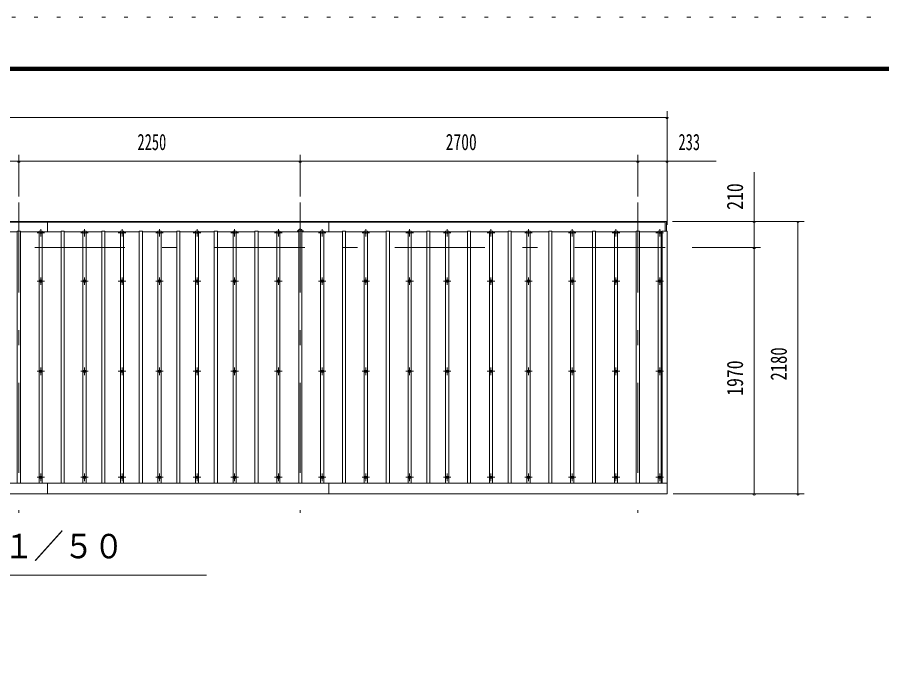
# Model space of a CAD drawing. Units: millimetres, scale not verified. Extents: x -26434 to 26434, y -10500 to 10500.
# Drawn here: x 3799 to 10711, y 5250 to 10500 of the extents above; entities that cross this region are included whole.
import ezdxf
from ezdxf.enums import TextEntityAlignment as Align

# ---------------------------------------------------------------- set-up
doc = ezdxf.new("R2010")
doc.units = ezdxf.units.MM
doc.header["$LTSCALE"] = 60
doc.linetypes.add('USER3', pattern=[24, 12, -5, 2, -5])
doc.linetypes.add('USER4', pattern=[3, 0.5, -2.5])
for name, color, linetype, lineweight in [('0-2_1-05BOLD', 7, 'Continuous', 18), ('0-3_1-25CENTER', 3, 'USER3', 18), ('0-4_1-45THIN', 4, 'Continuous', 18), ('0-5_1-55DIM', 3, 'Continuous', 18), ('0-C_F-F1PAPER', 5, 'Continuous', 18), ('0-D_F-E_J_ADD', 5, 'USER4', 18)]:
    doc.layers.add(name, color=color, linetype=linetype, lineweight=lineweight)
doc.styles.add('ＭＳ ゴシック', font='')
doc.styles.get('ＭＳ ゴシック').set_extended_font_data('MS Gothic')

msp = doc.modelspace()

# ---------------------------------------------------------------- linework, layer by layer
at = {"layer": '0-2_1-05BOLD'}
for p, q in [((-1666.51, 8867.67), (8989.49, 8867.67)), ((-1656.51, 8862.67), (8979.49, 8862.67)), ((4041.49, 8867.67), (4041.49, 8784.63)), ((6291.49, 8867.67), (6291.49, 8784.63)), ((8979.49, 8790.67), (8979.49, 8867.67)), ((8989.49, 8790.67), (8989.49, 8867.67)), ((8954.49, 8790.67), (8994.49, 8790.67)), ((8954.49, 6773.43), (8954.49, 8790.67)), ((8994.49, 6687.67), (8994.49, 8790.67)), ((-1671.51, 6773.43), (8994.49, 6773.43)), ((4041.49, 6773.43), (4041.49, 6687.67)), ((6291.49, 6773.43), (6291.49, 6687.67)), ((-1671.51, 6687.67), (8994.49, 6687.67))]:
    msp.add_line(p, q, dxfattribs=at)
for centre in [(3986.49, 8390.17), (4336.49, 8390.17), (4636.49, 8390.17), (4936.49, 8390.17), (5236.49, 8390.17), (5536.49, 8390.17), (5886.49, 8390.17), (6236.49, 8390.17), (6586.49, 8390.17), (6936.49, 8390.17), (7236.49, 8390.17), (7586.49, 8390.17), (7886.49, 8390.17), (8236.49, 8390.17), (8586.49, 8390.17), (8936.5, 8390.17), (3986.49, 7668.51), (4336.49, 7668.51), (4636.49, 7668.51), (4936.49, 7668.51), (5236.49, 7668.51), (5536.49, 7668.51), (5886.49, 7668.51), (6236.49, 7668.51), (6586.49, 7668.51), (6936.49, 7668.51), (7236.49, 7668.51), (7586.49, 7668.51), (7886.49, 7668.51), (8236.49, 7668.51), (8586.49, 7668.51), (8936.5, 7668.51), (3986.49, 6820.85), (4336.49, 6820.85), (4636.49, 6820.85), (4936.49, 6820.85), (5236.49, 6820.85), (5536.49, 6820.85), (5886.49, 6820.85), (6236.49, 6820.85), (6586.49, 6820.85), (6936.49, 6820.85), (7236.49, 6820.85), (7586.49, 6820.85), (7886.49, 6820.85), (8236.49, 6820.85), (8586.49, 6820.85), (8936.5, 6820.85)]:
    msp.add_circle(centre, 10, dxfattribs=at)
for centre, radius, start, end in [((3986.49, 8765.7), 14.5, 46.39838, 133.60162), ((4336.49, 8765.7), 14.5, 46.39838, 133.60162), ((4636.49, 8765.7), 14.5, 46.39838, 133.60162), ((4936.49, 8765.7), 14.5, 46.39838, 133.60162), ((5236.49, 8765.7), 14.5, 46.39838, 133.60162), ((5536.49, 8765.7), 14.5, 46.39838, 133.60162), ((5886.49, 8765.7), 14.5, 46.39838, 133.60162), ((6061.49, 8792.15), 15, 326.44154, 213.55197), ((6236.49, 8765.7), 14.5, 46.39838, 133.60162), ((6586.49, 8765.7), 14.5, 46.39838, 133.60162), ((6936.49, 8765.7), 14.5, 46.39838, 133.60162), ((7236.49, 8765.7), 14.5, 46.39838, 133.60162), ((7586.49, 8765.7), 14.5, 46.39838, 133.60162), ((7886.49, 8765.7), 14.5, 46.39838, 133.60162), ((8236.49, 8765.7), 14.5, 46.39838, 133.60162), ((8586.49, 8765.7), 14.5, 46.39838, 133.60162), ((8936.5, 8765.7), 14.5, 46.39838, 133.60162), ((3986.49, 8786.71), 14.5, 226.3961, 313.6039), ((4336.49, 8786.71), 14.5, 226.3961, 313.6039), ((4636.49, 8786.71), 14.5, 226.3961, 313.6039), ((4936.49, 8786.71), 14.5, 226.3961, 313.6039), ((5236.49, 8786.71), 14.5, 226.3961, 313.6039), ((5536.49, 8786.71), 14.5, 226.3961, 313.6039), ((5886.49, 8786.71), 14.5, 226.3961, 313.6039), ((6236.49, 8786.71), 14.5, 226.3961, 313.6039), ((6586.49, 8786.71), 14.5, 226.3961, 313.6039), ((6936.49, 8786.71), 14.5, 226.3961, 313.6039), ((7236.49, 8786.71), 14.5, 226.3961, 313.6039), ((7586.49, 8786.71), 14.5, 226.3961, 313.6039), ((7886.49, 8786.71), 14.5, 226.3961, 313.6039), ((8236.49, 8786.71), 14.5, 226.3961, 313.6039), ((8586.49, 8786.71), 14.5, 226.3961, 313.6039), ((8936.5, 8786.71), 14.5, 226.3961, 313.6039)]:
    msp.add_arc(centre, radius, start, end, dxfattribs=at)
at = {"layer": '0-3_1-25CENTER'}
for p, q in [((3811.49, 9017.67), (3811.49, 6537.67)), ((6061.49, 9017.67), (6061.49, 6537.67)), ((8761.49, 9017.67), (8761.49, 6537.67)), ((3986.49, 8806.2), (3986.49, 8746.2)), ((4336.49, 8806.2), (4336.49, 8746.2)), ((4636.49, 8806.2), (4636.49, 8746.2)), ((4936.49, 8806.2), (4936.49, 8746.2)), ((5236.49, 8806.2), (5236.49, 8746.2)), ((5536.49, 8806.2), (5536.49, 8746.2)), ((5886.49, 8806.2), (5886.49, 8746.2)), ((6036.49, 8792.15), (6086.49, 8792.15)), ((6236.49, 8806.2), (6236.49, 8746.2)), ((6586.49, 8806.2), (6586.49, 8746.2)), ((6936.49, 8806.2), (6936.49, 8746.2)), ((7236.49, 8806.2), (7236.49, 8746.2)), ((7586.49, 8806.2), (7586.49, 8746.2)), ((7886.49, 8806.2), (7886.49, 8746.2)), ((8236.49, 8806.2), (8236.49, 8746.2)), ((8586.49, 8806.2), (8586.49, 8746.2)), ((8936.5, 8806.2), (8936.5, 8746.2)), ((3956.49, 8776.2), (4016.49, 8776.2)), ((4306.49, 8776.2), (4366.49, 8776.2)), ((4606.49, 8776.2), (4666.49, 8776.2)), ((4906.49, 8776.2), (4966.49, 8776.2)), ((5206.49, 8776.2), (5266.49, 8776.2)), ((5506.49, 8776.2), (5566.49, 8776.2)), ((5856.49, 8776.2), (5916.49, 8776.2)), ((6206.49, 8776.2), (6266.49, 8776.2)), ((6556.49, 8776.2), (6616.49, 8776.2)), ((6906.49, 8776.2), (6966.49, 8776.2)), ((7206.49, 8776.2), (7266.49, 8776.2)), ((7556.49, 8776.2), (7616.49, 8776.2)), ((7856.49, 8776.2), (7916.49, 8776.2)), ((8206.49, 8776.2), (8266.49, 8776.2)), ((8556.49, 8776.2), (8616.49, 8776.2)), ((8906.49, 8776.2), (8966.5, 8776.2)), ((-1821.51, 8657.67), (9144.49, 8657.67)), ((3956.49, 8390.17), (4016.49, 8390.17)), ((3986.49, 8420.17), (3986.49, 8360.17)), ((4306.49, 8390.17), (4366.49, 8390.17)), ((4336.49, 8420.17), (4336.49, 8360.17)), ((4606.49, 8390.17), (4666.49, 8390.17)), ((4636.49, 8420.17), (4636.49, 8360.17)), ((4906.49, 8390.17), (4966.49, 8390.17)), ((4936.49, 8420.17), (4936.49, 8360.17)), ((5206.49, 8390.17), (5266.49, 8390.17)), ((5236.49, 8420.17), (5236.49, 8360.17)), ((5506.49, 8390.17), (5566.49, 8390.17)), ((5536.49, 8420.17), (5536.49, 8360.17)), ((5856.49, 8390.17), (5916.49, 8390.17)), ((5886.49, 8420.17), (5886.49, 8360.17)), ((6206.49, 8390.17), (6266.49, 8390.17)), ((6236.49, 8420.17), (6236.49, 8360.17)), ((6556.49, 8390.17), (6616.49, 8390.17)), ((6586.49, 8420.17), (6586.49, 8360.17)), ((6906.49, 8390.17), (6966.49, 8390.17)), ((6936.49, 8420.17), (6936.49, 8360.17)), ((7206.49, 8390.17), (7266.49, 8390.17)), ((7236.49, 8420.17), (7236.49, 8360.17)), ((7556.49, 8390.17), (7616.49, 8390.17)), ((7586.49, 8420.17), (7586.49, 8360.17)), ((7856.49, 8390.17), (7916.49, 8390.17)), ((7886.49, 8420.17), (7886.49, 8360.17)), ((8206.49, 8390.17), (8266.49, 8390.17)), ((8236.49, 8420.17), (8236.49, 8360.17)), ((8556.5, 8390.17), (8616.49, 8390.17)), ((8586.49, 8420.17), (8586.49, 8360.17)), ((8906.49, 8390.17), (8966.5, 8390.17)), ((8936.5, 8420.17), (8936.5, 8360.17)), ((3986.49, 7698.51), (3986.49, 7638.51)), ((4336.49, 7698.51), (4336.49, 7638.51)), ((4636.49, 7698.51), (4636.49, 7638.51)), ((4936.49, 7698.51), (4936.49, 7638.51)), ((5236.49, 7698.51), (5236.49, 7638.51)), ((5536.49, 7698.51), (5536.49, 7638.51)), ((5886.49, 7698.51), (5886.49, 7638.51)), ((6236.49, 7698.51), (6236.49, 7638.51)), ((6586.49, 7698.51), (6586.49, 7638.51)), ((6936.49, 7698.51), (6936.49, 7638.51)), ((7236.49, 7698.51), (7236.49, 7638.51)), ((7586.49, 7698.51), (7586.49, 7638.51)), ((7886.49, 7698.51), (7886.49, 7638.51)), ((8236.49, 7698.51), (8236.49, 7638.51)), ((8586.49, 7698.51), (8586.49, 7638.51)), ((8936.5, 7698.51), (8936.5, 7638.51)), ((3956.49, 7668.51), (4016.49, 7668.51)), ((4306.49, 7668.51), (4366.49, 7668.51)), ((4606.49, 7668.51), (4666.49, 7668.51)), ((4906.49, 7668.51), (4966.49, 7668.51)), ((5206.49, 7668.51), (5266.49, 7668.51)), ((5506.49, 7668.51), (5566.49, 7668.51)), ((5856.49, 7668.51), (5916.49, 7668.51)), ((6206.49, 7668.51), (6266.49, 7668.51)), ((6556.49, 7668.51), (6616.49, 7668.51)), ((6906.49, 7668.51), (6966.49, 7668.51)), ((7206.49, 7668.51), (7266.49, 7668.51)), ((7556.49, 7668.51), (7616.49, 7668.51)), ((7856.49, 7668.51), (7916.49, 7668.51)), ((8206.49, 7668.51), (8266.49, 7668.51)), ((8556.5, 7668.51), (8616.49, 7668.51)), ((8906.49, 7668.51), (8966.5, 7668.51)), ((3986.49, 6850.85), (3986.49, 6790.85)), ((4336.49, 6850.85), (4336.49, 6790.85)), ((4636.49, 6850.85), (4636.49, 6790.85)), ((4936.49, 6850.85), (4936.49, 6790.85)), ((5236.49, 6850.85), (5236.49, 6790.85)), ((5536.49, 6850.85), (5536.49, 6790.85)), ((5886.49, 6850.85), (5886.49, 6790.85)), ((6236.49, 6850.85), (6236.49, 6790.85)), ((6586.49, 6850.85), (6586.49, 6790.85)), ((6936.49, 6850.85), (6936.49, 6790.85)), ((7236.49, 6850.85), (7236.49, 6790.85)), ((7586.49, 6850.85), (7586.49, 6790.85)), ((7886.49, 6850.85), (7886.49, 6790.85)), ((8236.49, 6850.85), (8236.49, 6790.85)), ((8586.49, 6850.85), (8586.49, 6790.85)), ((8936.5, 6850.85), (8936.5, 6790.85)), ((3956.49, 6820.85), (4016.49, 6820.85)), ((4306.49, 6820.85), (4366.49, 6820.85)), ((4606.49, 6820.85), (4666.49, 6820.85)), ((4906.49, 6820.85), (4966.49, 6820.85)), ((5206.49, 6820.85), (5266.49, 6820.85)), ((5506.49, 6820.85), (5566.49, 6820.85)), ((5856.49, 6820.85), (5916.49, 6820.85)), ((6206.49, 6820.85), (6266.49, 6820.85)), ((6556.49, 6820.85), (6616.49, 6820.85)), ((6906.49, 6820.85), (6966.49, 6820.85)), ((7206.49, 6820.85), (7266.49, 6820.85)), ((7556.49, 6820.85), (7616.49, 6820.85)), ((7856.49, 6820.85), (7916.49, 6820.85)), ((8206.49, 6820.85), (8266.49, 6820.85)), ((8556.49, 6820.85), (8616.49, 6820.85)), ((8906.49, 6820.85), (8966.5, 6820.85))]:
    msp.add_line(p, q, dxfattribs=at)
at = {"layer": '0-4_1-45THIN'}
for p, q in [((3798.99, 8784.63), (3648.99, 8784.63)), ((3798.99, 8790.67), (3823.99, 8790.67)), ((3798.99, 8790.67), (3798.99, 6773.43)), ((3823.99, 8790.67), (3823.99, 6773.43)), ((3823.99, 8784.63), (3973.99, 8784.63)), ((3973.99, 8790.67), (3998.99, 8790.67)), ((3973.99, 8790.67), (3973.99, 6773.43)), ((3998.99, 8790.67), (3998.99, 6773.43)), ((4148.99, 8784.63), (3998.99, 8784.63)), ((4148.99, 8790.67), (4173.99, 8790.67)), ((4148.99, 8790.67), (4148.99, 6773.43)), ((4173.99, 8790.67), (4173.99, 6773.43)), ((4173.99, 8784.63), (4323.99, 8784.63)), ((4323.99, 8790.67), (4348.99, 8790.67)), ((4323.99, 8790.67), (4323.99, 6773.43)), ((4348.99, 8790.67), (4348.99, 6773.43)), ((4473.99, 8784.63), (4348.99, 8784.63)), ((4473.99, 8790.67), (4498.99, 8790.67)), ((4473.99, 8790.67), (4473.99, 6773.43)), ((4498.99, 8790.67), (4498.99, 6773.43)), ((4498.99, 8784.63), (4623.99, 8784.63)), ((4623.99, 8790.67), (4648.99, 8790.67)), ((4623.99, 8790.67), (4623.99, 6773.43)), ((4648.99, 8790.67), (4648.99, 6773.43)), ((4773.99, 8784.63), (4648.99, 8784.63)), ((4773.99, 8790.67), (4798.99, 8790.67)), ((4773.99, 8790.67), (4773.99, 6773.43)), ((4798.99, 8790.67), (4798.99, 6773.43)), ((4798.99, 8784.63), (4923.99, 8784.63)), ((4923.99, 8790.67), (4948.99, 8790.67)), ((4923.99, 8790.67), (4923.99, 6773.43)), ((4948.99, 8790.67), (4948.99, 6773.43)), ((5073.99, 8784.63), (4948.99, 8784.63)), ((5073.99, 8790.67), (5098.99, 8790.67)), ((5073.99, 8790.67), (5073.99, 6773.43)), ((5098.99, 8790.67), (5098.99, 6773.43)), ((5098.99, 8784.63), (5223.99, 8784.63)), ((5223.99, 8790.67), (5248.99, 8790.67)), ((5223.99, 8790.67), (5223.99, 6773.43)), ((5248.99, 8790.67), (5248.99, 6773.43)), ((5373.99, 8784.63), (5248.99, 8784.63)), ((5373.99, 8790.67), (5398.99, 8790.67)), ((5373.99, 8790.67), (5373.99, 6773.43)), ((5398.99, 8790.67), (5398.99, 6773.43)), ((5398.99, 8784.63), (5523.99, 8784.63)), ((5523.99, 8790.67), (5548.99, 8790.67)), ((5523.99, 8790.67), (5523.99, 6773.43)), ((5548.99, 8790.67), (5548.99, 6773.43)), ((5698.99, 8784.63), (5548.99, 8784.63)), ((5698.99, 8790.67), (5723.99, 8790.67)), ((5698.99, 8790.67), (5698.99, 6773.43)), ((5723.99, 8790.67), (5723.99, 6773.43)), ((5723.99, 8784.63), (5873.99, 8784.63)), ((5873.99, 8790.67), (5898.99, 8790.67)), ((5873.99, 8790.67), (5873.99, 6773.43)), ((5898.99, 8790.67), (5898.99, 6773.43)), ((6048.99, 8784.63), (5898.99, 8784.63)), ((6048.99, 8790.67), (6073.99, 8790.67)), ((6048.99, 8790.67), (6048.99, 6773.43)), ((6073.99, 8790.67), (6073.99, 6773.43)), ((6073.99, 8784.63), (6223.99, 8784.63)), ((6223.99, 8790.67), (6248.99, 8790.67)), ((6223.99, 8790.67), (6223.99, 6773.43)), ((6248.99, 8790.67), (6248.99, 6773.43)), ((6398.99, 8784.63), (6248.99, 8784.63)), ((6398.99, 8790.67), (6423.99, 8790.67)), ((6398.99, 8790.67), (6398.99, 6773.43)), ((6423.99, 8790.67), (6423.99, 6773.43)), ((6423.99, 8784.63), (6573.99, 8784.63)), ((6573.99, 8790.67), (6598.99, 8790.67)), ((6573.99, 8790.67), (6573.99, 6773.43)), ((6598.99, 8790.67), (6598.99, 6773.43)), ((6748.99, 8784.63), (6598.99, 8784.63)), ((6748.99, 8790.67), (6773.99, 8790.67)), ((6748.99, 8790.67), (6748.99, 6773.43)), ((6773.99, 8790.67), (6773.99, 6773.43)), ((6773.99, 8784.63), (6923.99, 8784.63)), ((6923.99, 8790.67), (6948.99, 8790.67)), ((6923.99, 8790.67), (6923.99, 6773.43)), ((6948.99, 8790.67), (6948.99, 6773.43)), ((7073.99, 8784.63), (6948.99, 8784.63)), ((7073.99, 8790.67), (7098.99, 8790.67)), ((7073.99, 8790.67), (7073.99, 6773.43)), ((7098.99, 8790.67), (7098.99, 6773.43)), ((7098.99, 8784.63), (7223.99, 8784.63)), ((7223.99, 8790.67), (7248.99, 8790.67)), ((7223.99, 8790.67), (7223.99, 6773.43)), ((7248.99, 8790.67), (7248.99, 6773.43)), ((7398.99, 8784.63), (7248.99, 8784.63)), ((7398.99, 8790.67), (7423.99, 8790.67)), ((7398.99, 8790.67), (7398.99, 6773.43)), ((7423.99, 8790.67), (7423.99, 6773.43)), ((7423.99, 8784.63), (7573.99, 8784.63)), ((7573.99, 8790.67), (7598.99, 8790.67)), ((7573.99, 8790.67), (7573.99, 6773.43)), ((7598.99, 8790.67), (7598.99, 6773.43)), ((7723.99, 8784.63), (7598.99, 8784.63)), ((7723.99, 8790.67), (7748.99, 8790.67)), ((7723.99, 8790.67), (7723.99, 6773.43)), ((7748.99, 8790.67), (7748.99, 6773.43)), ((7748.99, 8784.63), (7873.99, 8784.63)), ((7873.99, 8790.67), (7898.99, 8790.67)), ((7873.99, 8790.67), (7873.99, 6773.43)), ((7898.99, 8790.67), (7898.99, 6773.43)), ((8048.99, 8784.63), (7898.99, 8784.63)), ((8048.99, 8790.67), (8073.99, 8790.67)), ((8048.99, 8790.67), (8048.99, 6773.43)), ((8073.99, 8790.67), (8073.99, 6773.43)), ((8073.99, 8784.63), (8223.99, 8784.63)), ((8223.99, 8790.67), (8248.99, 8790.67)), ((8223.99, 8790.67), (8223.99, 6773.43)), ((8248.99, 8790.67), (8248.99, 6773.43)), ((8398.99, 8784.63), (8248.99, 8784.63)), ((8398.99, 8790.67), (8423.99, 8790.67)), ((8398.99, 8790.67), (8398.99, 6773.43)), ((8423.99, 8790.67), (8423.99, 6773.43)), ((8423.99, 8784.63), (8573.99, 8784.63)), ((8573.99, 8790.67), (8598.99, 8790.67)), ((8573.99, 8790.67), (8573.99, 6773.43)), ((8598.99, 8790.67), (8598.99, 6773.43)), ((8748.99, 8784.63), (8598.99, 8784.63)), ((8749, 8790.67), (8774, 8790.67)), ((8749, 8790.67), (8749, 6773.43)), ((8774, 8790.67), (8774, 6773.43)), ((8774, 8784.63), (8923.99, 8784.63)), ((8923.99, 8790.67), (8923.99, 6773.43)), ((8954.49, 8775.67), (8949, 8775.67))]:
    msp.add_line(p, q, dxfattribs=at)
msp.add_lwpolyline([(8923.99, 8790.67), (8949, 8790.67), (8949, 6773.43)], dxfattribs=at)
at = {"layer": '0-5_1-55DIM'}
for p, q in [((8994.49, 9748.67), (8994.49, 8840.67)), ((-1671.51, 9698.67), (8994.49, 9698.67)), ((9004.49, 9698.67), (8984.49, 9698.67)), ((1011.49, 9348.67), (3811.49, 9348.67)), ((3821.49, 9348.67), (3801.49, 9348.67)), ((3811.49, 9398.67), (3811.49, 9067.67)), ((3811.49, 9348.67), (6061.49, 9348.67)), ((6071.49, 9348.67), (6051.49, 9348.67)), ((6061.49, 9398.67), (6061.49, 9067.67)), ((6061.49, 9348.67), (8761.49, 9348.67)), ((8771.49, 9348.67), (8751.49, 9348.67)), ((8761.49, 9398.67), (8761.49, 9067.67)), ((8761.49, 9348.67), (8994.49, 9348.67)), ((9004.49, 9348.67), (8984.49, 9348.67)), ((8994.49, 9348.67), (9386.99, 9348.67)), ((9691.49, 8867.67), (9691.49, 9260.17)), ((10091.49, 8867.67), (9039.49, 8867.67)), ((9701.49, 8867.67), (9681.49, 8867.67)), ((9691.49, 8657.67), (9691.49, 8867.67)), ((10051.49, 8867.67), (10031.49, 8867.67)), ((10041.49, 6687.67), (10041.49, 8867.67)), ((9741.49, 8657.67), (9194.49, 8657.67)), ((9701.49, 8657.67), (9681.49, 8657.67)), ((9691.49, 6687.67), (9691.49, 8657.67)), ((10091.49, 6687.67), (9044.49, 6687.67)), ((9701.49, 6687.67), (9681.49, 6687.67)), ((10051.49, 6687.67), (10031.49, 6687.67)), ((2011.49, 6037.67), (5311.49, 6037.67))]:
    msp.add_line(p, q, dxfattribs=at)
for centre in [(8994.49, 9698.67), (3811.49, 9348.67), (6061.49, 9348.67), (8761.49, 9348.67), (8994.49, 9348.67), (9691.49, 8867.67), (10041.49, 8867.67), (9691.49, 8657.67), (9691.49, 6687.67), (10041.49, 6687.67)]:
    msp.add_arc(centre, 10, 180, 0, dxfattribs=at)
at = {"layer": '0-C_F-F1PAPER'}
for p, q in [((-2766.17, 10100), (25933.83, 10100)), ((-2763.67, 10097.5), (25931.32, 10097.5)), ((-2761.17, 10095), (25928.83, 10095)), ((-2758.67, 10092.5), (25926.33, 10092.5)), ((-2756.17, 10090), (25923.83, 10090)), ((-2753.67, 10087.5), (25921.33, 10087.5)), ((-2751.17, 10085), (25918.82, 10085)), ((-2748.67, 10082.5), (25916.33, 10082.5)), ((-2746.17, 10080), (25913.83, 10080)), ((-2743.67, 10077.5), (25911.33, 10077.5)), ((-2741.17, 10075), (25908.83, 10075))]:
    msp.add_line(p, q, dxfattribs=at)
at = {"layer": '0-D_F-E_J_ADD'}
msp.add_lwpolyline([(-3266.17, -10500), (-3266.17, 10500), (26433.83, 10500)], dxfattribs=at)

# ---------------------------------------------------------------- texts
at = {"layer": '0-5_1-55DIM', "color": 7, "style": 'ＭＳ ゴシック'}
for s, height, width, p in [('2250', 130.2, 0.65, (4759.81, 9398.67)), ('2700', 130.2, 0.7, (7224.89, 9398.67)), ('233', 130.2, 0.65, (9086.32, 9398.67)), ('屋根伏図\u3000Ｓ＝１／５０', 195.4, 0.9, (2011.49, 6114.32))]:
    msp.add_text(s, height=height, dxfattribs=dict(at, width=width)).set_placement(p, align=Align.BOTTOM_LEFT)
for s, width, p in [('210', 0.8, (9641.49, 8960.02)), ('2180', 0.75, (9991.49, 7594.64)), ('1970', 0.8, (9641.49, 7472.48))]:
    msp.add_text(s, height=130.2, rotation=90, dxfattribs=dict(at, width=width)).set_placement(p, align=Align.BOTTOM_LEFT)

doc.saveas('drawing.dxf')
